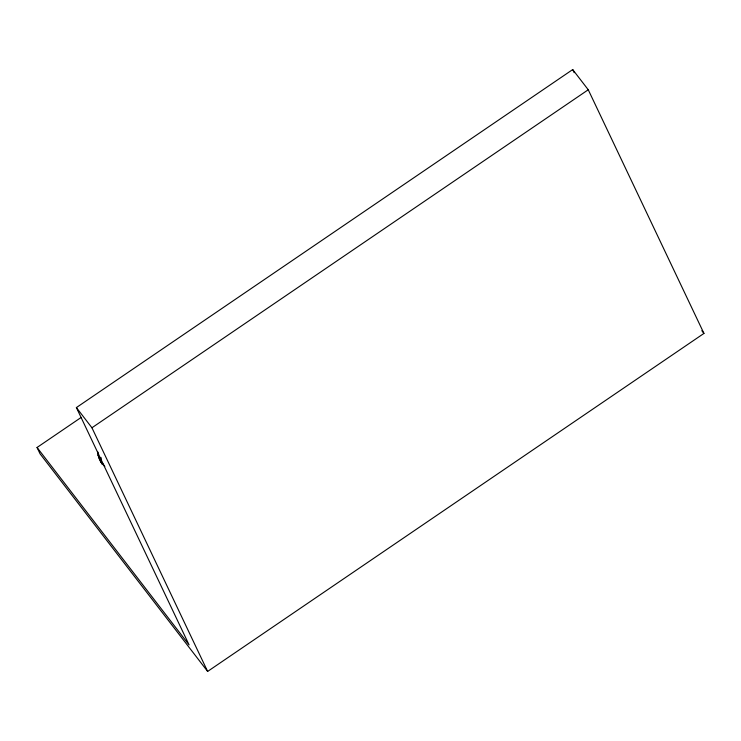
<?xml version="1.0" encoding="UTF-8"?>
<svg xmlns="http://www.w3.org/2000/svg" width="741" height="741" viewBox="0 0 741 741"><rect width="100%" height="100%" fill="white"/><g stroke="black" fill="none" stroke-linecap="round" stroke-linejoin="round"><path stroke-width="1.11" d="M100.739 462.208L97.951 454.965L97.988 452.066M101.489 463.106L100.998 457.429M37.05 447.481L189.085 644.911L76.388 407.578L572.7 69.571L588.252 89.763L703.95 333.422L207.637 671.429L40.051 453.807L37.05 447.481L81.038 417.526M207.637 671.429L91.94 427.77L588.252 89.763M701.838 330.681L703.95 333.422M76.388 407.578L91.94 427.77M99.025 458.586L104.824 466.497M572.7 69.571L574.192 72.711M97.951 454.965L100.952 461.3M100.609 461.032L102.332 464.644"/></g></svg>
